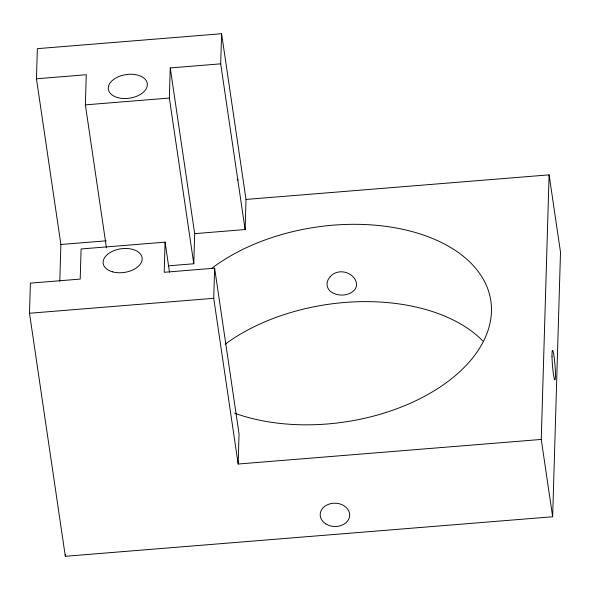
<?xml version="1.0" encoding="UTF-8"?>
<svg xmlns="http://www.w3.org/2000/svg" width="590" height="590" viewBox="0 0 590 590"><rect width="100%" height="100%" fill="white"/><g stroke="black" fill="none" stroke-linecap="round" stroke-linejoin="round"><path stroke-width="0.89" d="M168.224 265.839L193.786 263.767L194.678 233.647L245.116 229.554L246.008 199.435L549.106 174.854L560.5 252.166L552.646 516.759L65.328 556.282L29.5 313.246L30.392 283.126L80.203 279.085L81.096 248.965L165.082 242.151L169.514 272.197M59.797 281.312L60.888 244.496L36.462 78.78L37.354 48.66L221.582 33.718L246.008 199.435M65.328 556.282L65.379 554.445M106.443 247.815L85.373 104.865L86.265 74.738L36.462 78.78M165.082 242.151L164.19 272.278L214.627 268.185L239.053 433.901L238.161 464.02L541.251 439.439L549.106 174.854M193.786 263.767L169.359 98.051L170.252 67.931L220.69 63.838L221.582 33.718M238.161 464.02L213.728 298.304L214.627 268.185M85.373 104.865L169.359 98.051M237.158 179.869L238.131 179.788M60.888 244.496L106.163 240.823M29.5 313.246L213.728 298.304M541.251 439.439L552.646 516.759M220.69 63.838L245.116 229.554M170.252 67.931L194.678 233.647M211.522 268.546A162.257 98.478 -8.4 0 1 434.955 239.496A162.257 98.478 -8.4 0 1 456.535 374.569A162.257 98.478 -8.4 0 1 234.636 413.192M225.196 344.154A162.257 98.478 -8.4 0 1 482.745 340.873M330.23 276.636L328.254 279.417A14.647 11.638 -10.6 0 0 329.957 291.01C336.905 296.918 349.737 296.512 355.335 288.953A14.647 11.313 13.4 0 0 353.624 277.359C347.694 270.589 336.381 269.601 330.23 276.636M117.734 97.623A19.669 11.94 -8.4 0 0 147.345 84.812A19.669 11.94 -8.4 0 0 118.354 76.752A19.669 11.94 -8.4 0 0 117.734 97.623M112.565 271.85A19.669 11.94 -8.4 0 0 142.175 259.032A19.669 11.94 -8.4 0 0 113.184 250.979A19.669 11.94 -8.4 0 0 112.565 271.85M552.004 356.272A14.75 1.261 85.4 0 0 554.74 379.724A14.75 1.261 85.4 0 0 554.423 359.406A14.75 1.261 85.4 0 0 552.004 356.272M325.798 523.898A14.75 11.653 1.7 0 0 349.538 516.707A14.75 11.653 1.7 0 0 329.5 503.963A14.75 11.653 1.7 0 0 325.798 523.898"/></g></svg>
